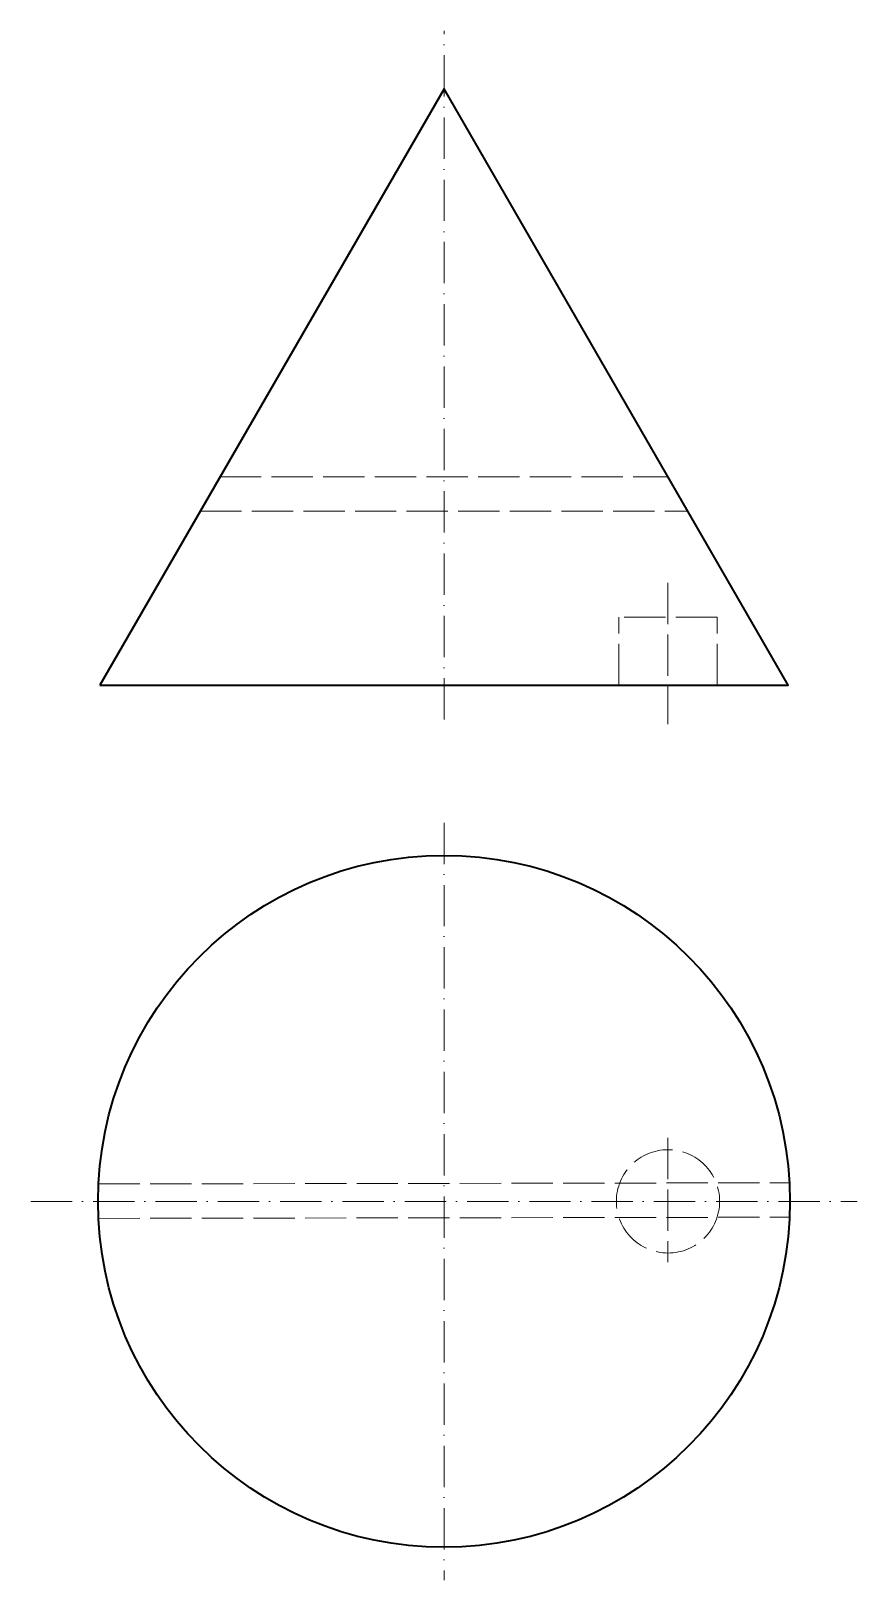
# Model space of a CAD drawing. Header units: millimetres. Extents: x 230 to 470, y -10 to 440.
import ezdxf

# ---------------------------------------------------------------- set-up
doc = ezdxf.new("R2010")
doc.units = ezdxf.units.MM
doc.linetypes.add('ACAD_ISO02W100', pattern=[15, 12, -3])
doc.linetypes.add('ACAD_ISO10W100', pattern=[18, 12, -3, 0, -3])
for name, color, linetype, lineweight in [('Contorno', 7, 'Continuous', 35), ('Eixos', 3, 'ACAD_ISO10W100', 18), ('Invisível', 7, 'ACAD_ISO02W100', 18)]:
    doc.layers.add(name, color=color, linetype=linetype, lineweight=lineweight)

msp = doc.modelspace()

# ---------------------------------------------------------------- linework, layer by layer
at = {"layer": 'Contorno'}
msp.add_lwpolyline([(250, 250), (450, 250), (350, 423.21)], close=True, dxfattribs=at)
msp.add_circle((350, 100), 100.5, dxfattribs=at)
at = {"layer": 'Eixos'}
for p, q in [((350, 240), (350, 440)), ((350, 210), (350, -10)), ((230, 100), (470, 100))]:
    msp.add_line(p, q, dxfattribs=at)
at = {"layer": 'Invisível'}
for p, q in [((284.92, 310.49), (415.08, 310.49)), ((279.15, 300.49), (420.85, 300.49)), ((415.08, 279.68), (415.08, 238.61)), ((400.83, 250), (400.83, 269.71)), ((429.34, 269.71), (400.83, 269.71)), ((429.34, 250), (429.34, 269.71)), ((415.08, 118.44), (415.08, 82.37)), ((249.63, 105.06), (450.35, 105.4)), ((249.62, 95.06), (450.39, 95.4))]:
    msp.add_line(p, q, dxfattribs=at)
msp.add_circle((415.08, 100), 15, dxfattribs=at)

doc.saveas('drawing.dxf')
